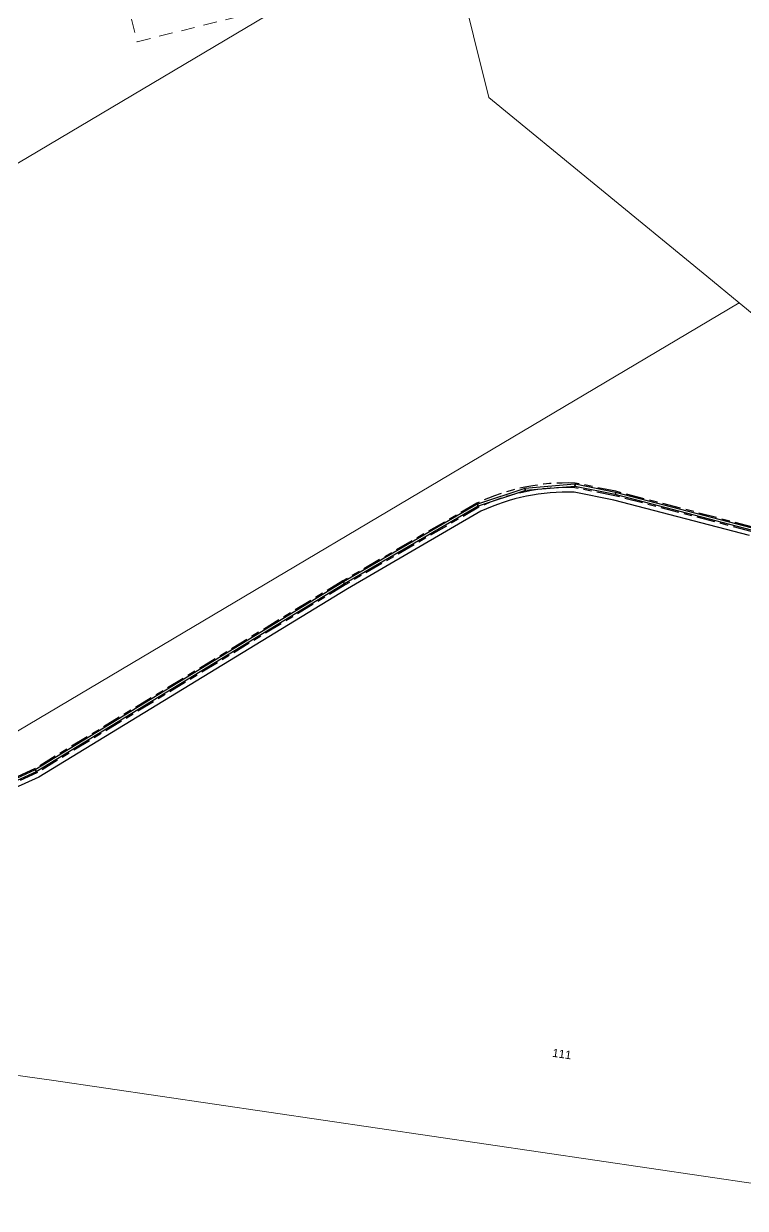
# Model space of a CAD drawing. Header units: metres. Extents: x 292510 to 295946, y 6251475 to 6256272.
# Drawn here: x 294968.8 to 295126.9, y 6255399.7 to 6255659.2 of the extents above; entities that cross this region are included whole.
import ezdxf

# ---------------------------------------------------------------- set-up
doc = ezdxf.new("R2010")
doc.units = ezdxf.units.M
doc.linetypes.add('Cable Exist UG', pattern=[8.2, 4, -1.2, 1.8, -1.2])
doc.linetypes.add('Dash', pattern=[5, 3, -2])
doc.layers.add('Cadastre Developer_SP_EXT', color=9, linetype='Continuous', lineweight=5)
doc.layers.add('Cadastre Land Parcels_SP_EXT', color=7, linetype='Continuous', lineweight=5)
doc.layers.add('Duct_SP_EXT', color=7, linetype='Continuous')
doc.layers.add('Mains_HV_EXT', color=7, linetype='Continuous')
doc.styles.get("Standard").update_dxf_attribs({"font": 'arial.ttf'})
doc.linetypes.add('Cable E UG', pattern='A,6,-0.5,["E",Standard,S=1.7,R=0,X=0.5,Y=-1],-2.9', length=9.4)

msp = doc.modelspace()

# ---------------------------------------------------------------- linework, layer by layer
at = {"layer": 'Cadastre Developer_SP_EXT', "linetype": 'Dash'}
msp.add_lwpolyline([(294985.2, 6255689.33), (294993.61, 6255655.25), (295061.32, 6255672.16), (295060.11, 6255677.03), (295017.54, 6255666.39), (295016.48, 6255670.69), (295011.62, 6255669.48), (295012.68, 6255665.17), (294997.27, 6255661.32), (294990.06, 6255690.55), (294985.2, 6255689.33)], close=True, dxfattribs=at)
at = {"layer": 'Cadastre Land Parcels_SP_EXT', "linetype": 'Continuous'}
msp.add_lwpolyline([(295060.55, 6255683.98), (295056.23, 6255701.34), (295054.14, 6255708.99), (295047.13, 6255734.62), (294941.58, 6255738.13), (294819.38, 6255676.46), (294825.79, 6255665.67), (294878.95, 6255576.17), (295060.55, 6255683.98)], close=True, dxfattribs=at)
for points in [[(294947.04, 6255492.16), (295125.53, 6255598.09), (295118.45, 6255603.9), (295070.73, 6255643.05), (295060.55, 6255683.98), (294878.95, 6255576.17)], [(295192.44, 6255543.21), (295125.53, 6255598.09), (294947.04, 6255492.16)], [(294963.81, 6255429.28), (294974.89, 6255427.75), (295165.4, 6255399.7)]]:
    msp.add_lwpolyline(points, dxfattribs=at)
at = {"layer": 'Duct_SP_EXT'}
for p, q in [((295089.55, 6255558.31), (295078.61, 6255557.43)), ((295089.56, 6255558.31), (295089.55, 6255558.31)), ((295089.56, 6255558.31), (295089.55, 6255558.07)), ((295089.55, 6255558.31), (295089.55, 6255558.07)), ((295089.55, 6255557.83), (295089.55, 6255558.07)), ((295089.56, 6255557.83), (295089.55, 6255558.07)), ((295089.62, 6255558.31), (295089.56, 6255558.31)), ((295089.57, 6255557.83), (295089.59, 6255558.07)), ((295089.62, 6255558.31), (295089.59, 6255558.07)), ((295098.48, 6255556.54), (295089.62, 6255558.31)), ((295078.61, 6255557.43), (295068.21, 6255553.96)), ((295078.71, 6255556.95), (295068.36, 6255553.51)), ((295078.61, 6255557.43), (295078.66, 6255557.19)), ((295078.71, 6255556.95), (295078.66, 6255557.19)), ((295089.56, 6255557.83), (295078.71, 6255556.95)), ((295089.57, 6255557.83), (295089.55, 6255557.83)), ((295089.55, 6255557.83), (295089.56, 6255557.83)), ((295098.37, 6255556.07), (295089.57, 6255557.83)), ((295098.37, 6255556.07), (295098.43, 6255556.3)), ((295128.28, 6255548.25), (295098.37, 6255556.07)), ((295098.48, 6255556.54), (295098.43, 6255556.3)), ((295128.45, 6255548.7), (295098.48, 6255556.54)), ((295068.16, 6255553.94), (295038.83, 6255536.93)), ((295068.38, 6255553.52), (295039.07, 6255536.52)), ((295068.2, 6255553.96), (295068.16, 6255553.94)), ((295068.16, 6255553.94), (295068.27, 6255553.73)), ((295068.21, 6255553.96), (295068.2, 6255553.96)), ((295068.2, 6255553.96), (295068.29, 6255553.74)), ((295068.21, 6255553.96), (295068.29, 6255553.74)), ((295068.38, 6255553.52), (295068.27, 6255553.73)), ((295068.36, 6255553.51), (295068.29, 6255553.74)), ((295068.38, 6255553.51), (295068.29, 6255553.74)), ((295068.36, 6255553.51), (295068.38, 6255553.51)), ((295068.38, 6255553.51), (295068.38, 6255553.52)), ((295038.83, 6255536.93), (294971.27, 6255495.73)), ((295039.07, 6255536.52), (294971.5, 6255495.31)), ((295038.83, 6255536.93), (295038.95, 6255536.72)), ((295039.07, 6255536.52), (295038.95, 6255536.72)), ((294971.27, 6255495.73), (294955.3, 6255488.52)), ((294971.27, 6255495.73), (294971.39, 6255495.52)), ((294971.5, 6255495.31), (294955.49, 6255488.09)), ((294971.5, 6255495.31), (294971.39, 6255495.52))]:
    msp.add_line(p, q, dxfattribs=at)
at = {"layer": 'Mains_HV_EXT', "linetype": 'Cable Exist UG'}
for points in [[(295128.55, 6255548.94), (295098.54, 6255556.79), (295089.65, 6255558.57), (295089.57, 6255558.57), (295089.57, 6255558.57, 0.120993), (295068.07, 6255554.19), (295068.07, 6255554.19), (295068.04, 6255554.17), (295038.7, 6255537.15), (294971.15, 6255495.96), (294955.19, 6255488.76), (294955.19, 6255488.76, -0.144931), (294923.82, 6255485.01), (294923.82, 6255485.01), (294918.62, 6255487.27), (294915.81, 6255488.46), (294916.77, 6255491.31), (294917.45, 6255494.28), (294917.73, 6255496.52), (294917.77, 6255498.97), (294917.59, 6255501.22), (294917.13, 6255503.78), (294916.54, 6255505.89), (294915.8, 6255507.87)], [(295128.18, 6255548.01), (295098.31, 6255555.81), (295089.53, 6255557.57), (295089.53, 6255557.57, 0.120993), (295068.5, 6255553.28), (295068.5, 6255553.28), (295039.21, 6255536.29), (294971.62, 6255495.08), (294955.6, 6255487.85)]]:
    msp.add_lwpolyline(points, format="xyb", dxfattribs=at)
at = {"layer": 'Mains_HV_EXT', "linetype": 'Cable E UG'}
msp.add_lwpolyline([(295127.82, 6255547.07), (295098.09, 6255554.84), (295089.42, 6255556.57), (295089.42, 6255556.57, 0.1203), (295068.97, 6255552.4), (295068.97, 6255552.4), (295039.72, 6255535.43), (294972.09, 6255494.19), (294955.99, 6255486.93)], format="xyb", dxfattribs=at)

# ---------------------------------------------------------------- texts
at = {"layer": 'Cadastre Land Parcels_SP_EXT'}
msp.add_text('111', height=1.8, rotation=351.9588, dxfattribs=at).set_placement((295084.51, 6255432.92))

doc.saveas('drawing.dxf')
